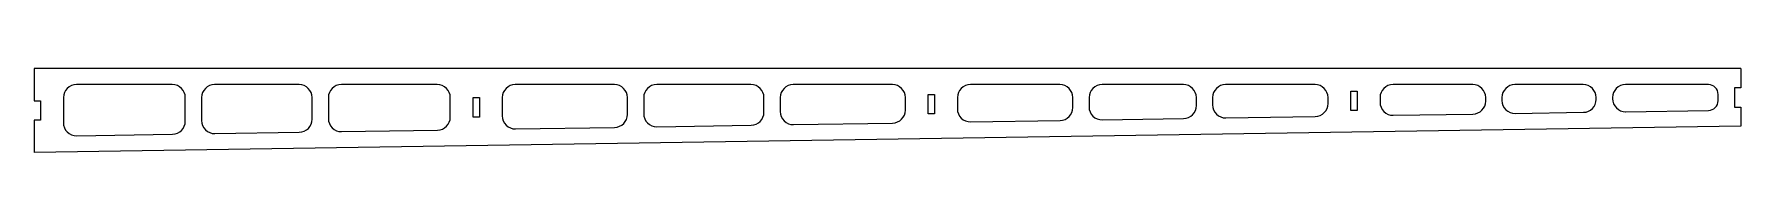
# Model space of a CAD drawing. Header units: millimetres. Extents: x 4 to 529, y 6 to 32.
import ezdxf

# ---------------------------------------------------------------- set-up
doc = ezdxf.new("R2010")
doc.units = ezdxf.units.MM
doc.layers.add('细线层', color=4, linetype='Continuous', lineweight=25)

msp = doc.modelspace()

# ---------------------------------------------------------------- linework, layer by layer
at = {"layer": '细线层'}
for p, q in [((529.49, 31.74), (4.49, 31.74)), ((4.49, 31.74), (4.49, 21.74)), ((529.49, 31.74), (529.49, 25.74)), ((46.99, 26.74), (17.49, 26.74)), ((85.99, 26.74), (59.99, 26.74)), ((128.49, 26.74), (98.99, 26.74)), ((182.99, 26.74), (152.49, 26.74)), ((224.99, 26.74), (195.99, 26.74)), ((268.49, 26.74), (237.99, 26.74)), ((319.99, 26.74), (292.49, 26.74)), ((357.99, 26.74), (332.99, 26.74)), ((398.49, 26.74), (370.99, 26.74)), ((446.99, 26.74), (422.49, 26.74)), ((480.99, 26.74), (459.99, 26.74)), ((519.49, 26.74), (493.99, 26.74)), ((4.49, 21.74), (6.49, 21.74)), ((6.49, 21.74), (6.49, 15.74)), ((13.49, 22.74), (13.49, 14.97)), ((50.99, 15.43), (50.99, 22.74)), ((55.99, 22.74), (55.99, 15.63)), ((89.99, 16.04), (89.99, 22.74)), ((94.99, 22.74), (94.99, 16.24)), ((132.49, 16.7), (132.49, 22.74)), ((148.49, 22.74), (148.49, 17.07)), ((186.99, 17.55), (186.99, 22.74)), ((191.99, 22.74), (191.99, 17.75)), ((228.99, 18.2), (228.99, 22.74)), ((233.99, 22.74), (233.99, 18.4)), ((272.49, 18.88), (272.49, 22.74)), ((288.49, 22.74), (288.49, 19.25)), ((323.99, 19.68), (323.99, 22.74)), ((328.99, 22.74), (328.99, 19.88)), ((361.99, 20.27), (361.99, 22.74)), ((366.99, 22.74), (366.99, 20.47)), ((402.49, 20.9), (402.49, 22.74)), ((418.49, 22.74), (418.49, 21.28)), ((450.99, 21.66), (450.99, 22.74)), ((455.99, 22.74), (455.99, 21.86)), ((484.99, 22.19), (484.99, 22.74)), ((489.99, 22.74), (489.99, 22.39)), ((522.49, 21.78), (522.49, 23.74)), ((529.49, 25.74), (527.49, 25.74)), ((527.49, 25.74), (527.49, 19.74)), ((333.05, 15.88), (358.05, 16.27)), ((371.05, 16.47), (398.55, 16.9)), ((422.55, 17.28), (447.05, 17.66)), ((460.05, 17.86), (481.05, 18.19)), ((494.05, 18.39), (519.53, 18.78)), ((527.49, 19.74), (529.49, 19.74)), ((529.49, 19.74), (529.49, 13.94)), ((6.49, 15.74), (4.49, 15.74)), ((4.49, 15.74), (4.49, 5.77)), ((529.49, 13.94), (4.49, 5.77)), ((17.55, 10.97), (47.05, 11.43)), ((60.05, 11.64), (86.05, 12.04)), ((99.05, 12.24), (128.55, 12.7)), ((152.55, 13.07), (183.05, 13.55)), ((196.05, 13.75), (225.05, 14.2)), ((238.05, 14.4), (268.55, 14.88)), ((292.55, 15.25), (320.05, 15.68))]:
    msp.add_line(p, q, dxfattribs=at)
for points in [[(139.49, 22.74), (141.49, 22.74), (141.49, 16.74), (139.49, 16.74)], [(279.49, 23.74), (281.49, 23.74), (281.49, 17.74), (279.49, 17.74)], [(409.49, 24.74), (411.49, 24.74), (411.49, 18.74), (409.49, 18.74)]]:
    msp.add_lwpolyline(points, close=True, dxfattribs=at)
for centre, radius, start, end in [((17.49, 22.74), 4, 90, 180), ((46.99, 22.74), 4, 0, 90), ((59.99, 22.74), 4, 90, 180), ((85.99, 22.74), 4, 0, 90), ((98.99, 22.74), 4, 90, 180), ((128.49, 22.74), 4, 0, 90), ((152.49, 22.74), 4, 90, 180), ((182.99, 22.74), 4, 0, 90), ((195.99, 22.74), 4, 90, 180), ((224.99, 22.74), 4, 0, 90), ((237.99, 22.74), 4, 90, 180), ((268.49, 22.74), 4, 0, 90), ((292.49, 22.74), 4, 90, 180), ((319.99, 22.74), 4, 0, 90), ((332.99, 22.74), 4, 90, 180), ((357.99, 22.74), 4, 0, 90), ((370.99, 22.74), 4, 90, 180), ((398.49, 22.74), 4, 0, 90), ((422.49, 22.74), 4, 90, 180), ((446.99, 22.74), 4, 0, 90), ((459.99, 22.74), 4, 90, 180), ((480.99, 22.74), 4, 0, 90), ((493.99, 22.74), 4, 90, 180), ((519.49, 23.74), 3, 0, 90), ((422.49, 21.28), 4, 180, 270.8914), ((446.99, 21.66), 4, 270.8914, 0), ((459.99, 21.86), 4, 180, 270.8914), ((480.99, 22.19), 4, 270.8914, 0), ((493.99, 22.39), 4, 180, 270.8914), ((519.49, 21.78), 3, 270.8914, 0), ((85.99, 16.04), 4, 270.8914, 0), ((98.99, 16.24), 4, 180, 270.8914), ((128.49, 16.7), 4, 270.8914, 0), ((152.49, 17.07), 4, 180, 270.8914), ((182.99, 17.55), 4, 270.8914, 0), ((195.99, 17.75), 4, 180, 270.8914), ((224.99, 18.2), 4, 270.8914, 0), ((237.99, 18.4), 4, 180, 270.8914), ((268.49, 18.88), 4, 270.8914, 0), ((292.49, 19.25), 4, 180, 270.8914), ((319.99, 19.68), 4, 270.8914, 0), ((332.99, 19.88), 4, 180, 270.8914), ((357.99, 20.27), 4, 270.8914, 0), ((370.99, 20.47), 4, 180, 270.8914), ((398.49, 20.9), 4, 270.8914, 0), ((17.49, 14.97), 4, 180, 270.8914), ((46.99, 15.43), 4, 270.8914, 0), ((59.99, 15.63), 4, 180, 270.8914)]:
    msp.add_arc(centre, radius, start, end, dxfattribs=at)

doc.saveas('drawing.dxf')
